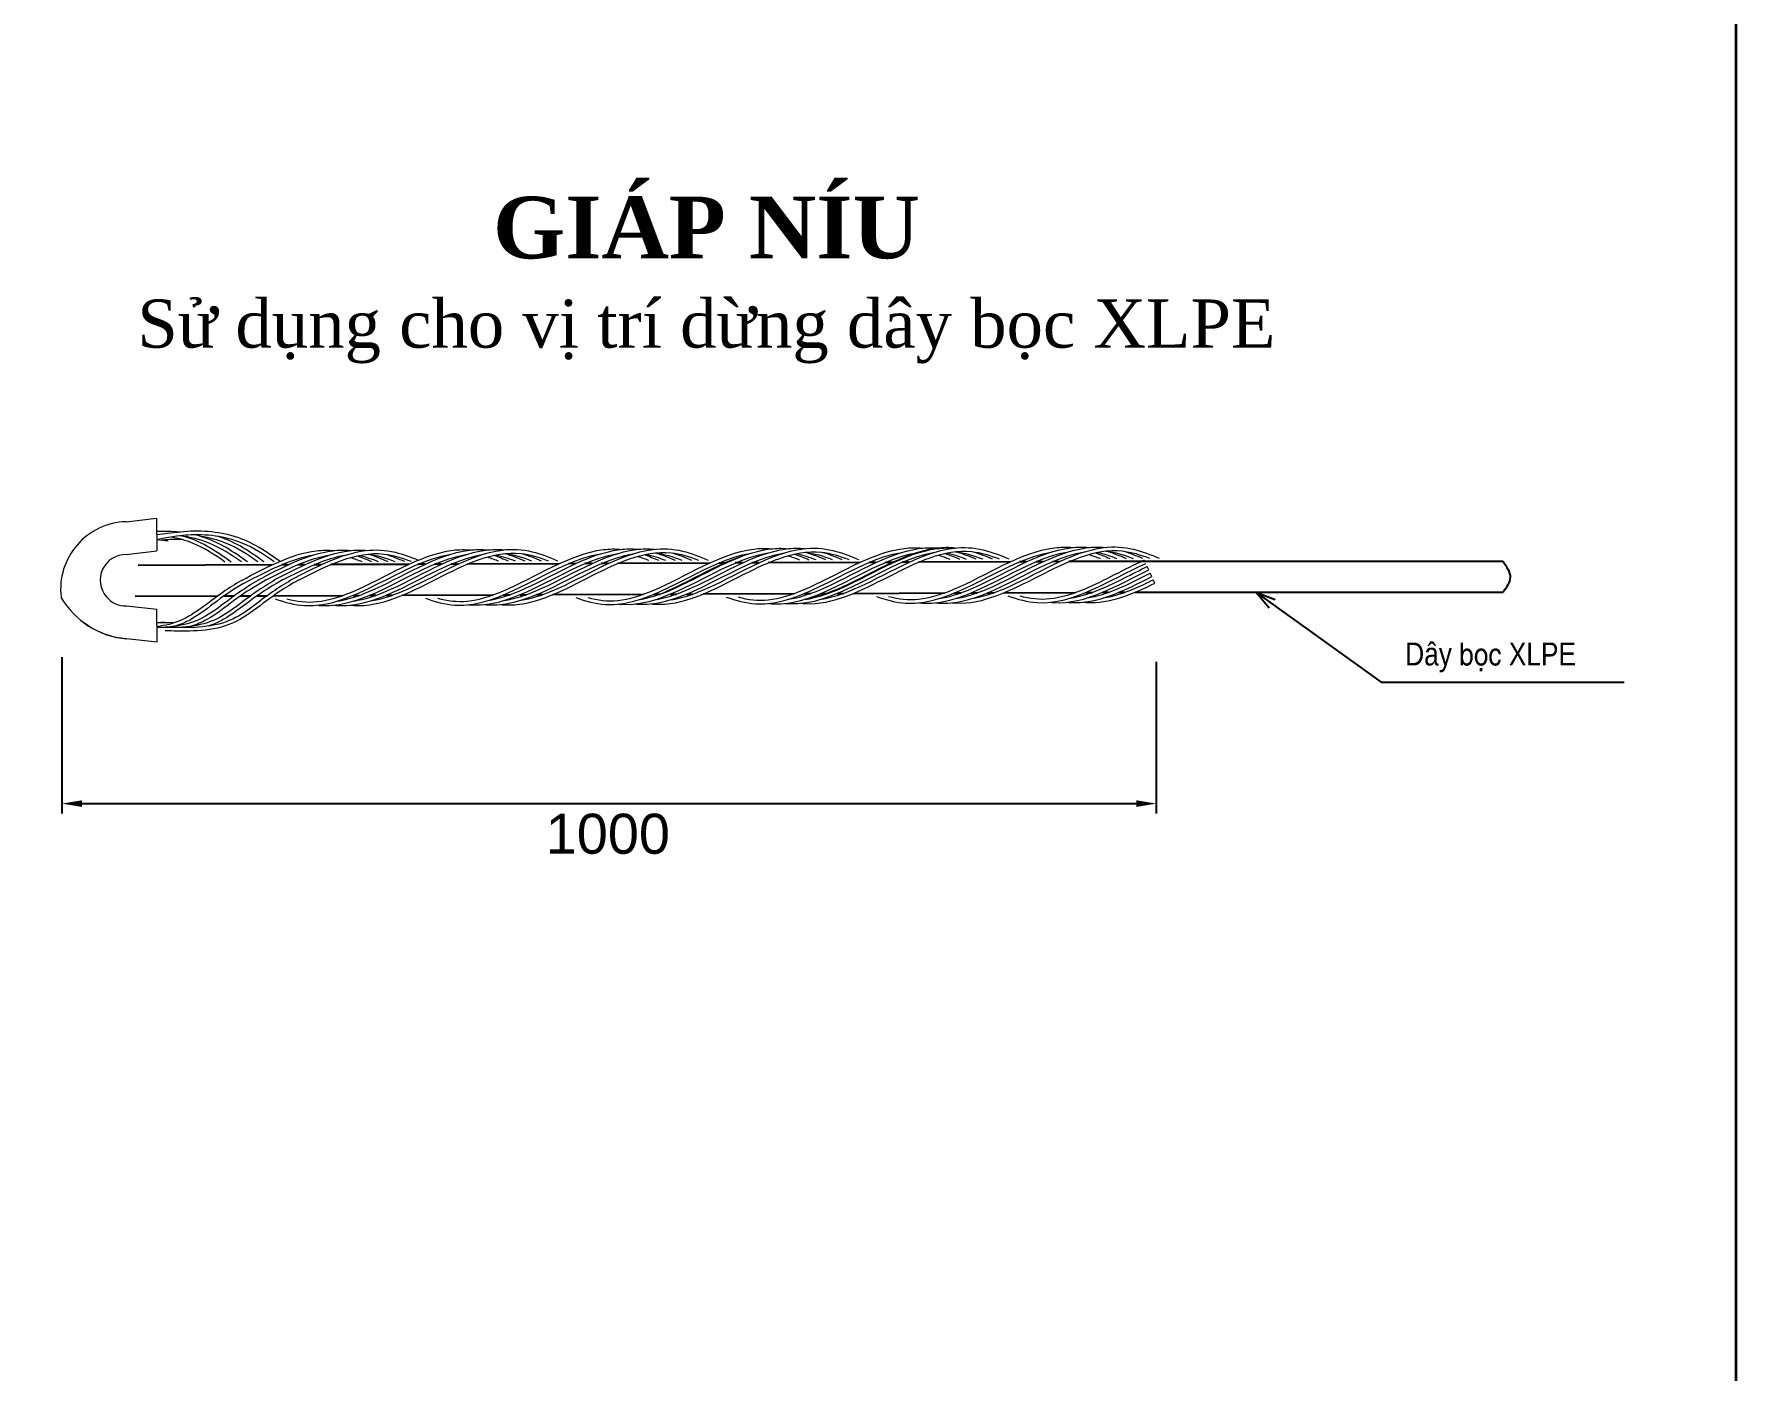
# Model space of a CAD drawing. Header units: millimetres. Extents: x -23083795 to 376618, y 113268 to 3804440.
# Drawn here: x 284347 to 287753, y 118851 to 121526 of the extents above; entities that cross this region are included whole.
import ezdxf

# ---------------------------------------------------------------- set-up
doc = ezdxf.new("R2010")
doc.units = ezdxf.units.MM
doc.header["$LTSCALE"] = 6
for name, color, linetype, lineweight in [('dim1', 2, 'Continuous', 5), ('net rat manh', 150, 'Continuous', 5), ('netlonkhungten', 32, 'Continuous', 35)]:
    doc.layers.add(name, color=color, linetype=linetype, lineweight=lineweight)
doc.layers.add('Nen', color=7, linetype='Continuous')
doc.styles.add('kich thuoc', font='arial.ttf', dxfattribs={"height": 80})
doc.styles.get("Standard").update_dxf_attribs({"font": 'VHELVCN_1.TTF', "height": 60})
doc.styles.add('WMF-VNI-HELVE-CONDENSE1', font='VHELVCN_1.TTF')
doc.styles.add('xa', font='techl___.ttf')
doc.dimstyles.new('TL 1-1', dxfattribs={"dimscale": 20, "dimtxt": 0.18, "dimasz": 2, "dimexe": 1, "dimexo": 2, "dimgap": 1, "dimtad": 2, "dimtoh": 1, "dimdec": 1, "dimzin": 0, "dimdsep": 46, "dimtxsty": 'kich thuoc', "dimcen": 2, "dimclrd": 256, "dimclre": 256, "dimclrt": 2, "dimadec": 0, "dimazin": 0, "dimtfac": 1, "dimtdec": 1, "dimtofl": 0, "dimtmove": 0, "dimatfit": 3, "dimfxl": 1, "dimtolj": 1, "dimtzin": 0, "dimarcsym": 0})
doc.dimstyles.new('xa', dxfattribs={"dimtxt": 110, "dimasz": 40, "dimexe": 10, "dimexo": 20, "dimgap": 10, "dimtad": 1, "dimtoh": 1, "dimdec": 0, "dimzin": 0, "dimdsep": 46, "dimtxsty": 'xa', "dimblk": 'OBLIQUE', "dimcen": 0.09, "dimclrd": 3, "dimclre": 3, "dimclrt": 2, "dimadec": 0, "dimazin": 0, "dimtfac": 1, "dimtdec": 0, "dimtofl": 0, "dimtmove": 0, "dimatfit": 3, "dimldrblk": 'OPEN30', "dimfxl": 1, "dimtzin": 0, "dimarcsym": 0})

# ---------------------------------------------------------------- blocks, each defined once
blk = doc.blocks.new('_Oblique')
at = {"color": 0, "lineweight": -2}
blk.add_line((-0.5, -0.5), (0.5, 0.5), dxfattribs=at)
blk = doc.blocks.new('_Open30')
at = {"color": 0, "linetype": 'ByBlock', "lineweight": -2}
for p, q in [((-1, 0.268), (0, 0)), ((0, 0), (-1, -0.268)), ((0, 0), (-1, 0))]:
    blk.add_line(p, q, dxfattribs=at)
blk = doc.blocks.new('*D235')
at = {"layer": 'Defpoints', "color": 0}
for p in [(284402.3, 120319.4), (286592.6, 120310), (286592.6, 119986.3)]:
    blk.add_point(p, dxfattribs=at)
at = {"layer": 'dim1', "lineweight": -2}
for p, q in [((284402.3, 120279.4), (284402.3, 119966.3)), ((286592.6, 120270), (286592.6, 119966.3)), ((284442.3, 119986.3), (286552.6, 119986.3))]:
    blk.add_line(p, q, dxfattribs=at)
at = {"layer": 'dim1'}
for points in [[(284442.3, 119993), (284442.3, 119979.7), (284402.3, 119986.3)], [(286552.6, 119993), (286552.6, 119979.7), (286592.6, 119986.3)]]:
    blk.add_solid(points, dxfattribs=at)
at = {"layer": 'dim1', "color": 2, "insert": (285495, 119925.5), "char_height": 80, "attachment_point": 5, "style": 'kich thuoc'}
blk.add_mtext('\\A1;1000', dxfattribs=at)

msp = doc.modelspace()

# ---------------------------------------------------------------- linework, layer by layer
at = {"layer": 'Nen', "color": 6}
for p, q in [((284823.06107, 120464.01843), (284555.31781, 120462.92137)), ((284855.64009, 120464.15192), (284841.84922, 120464.09542)), ((284888.59786, 120464.28697), (284874.36262, 120464.22864)), ((284921.55564, 120464.42201), (284907.3204, 120464.36368)), ((285096.44686, 120465.13862), (284940.27817, 120464.49872)), ((285129.40463, 120465.27366), (285115.16939, 120465.21533)), ((285162.36241, 120465.4087), (285148.12717, 120465.35037)), ((285195.32019, 120465.54375), (285181.08494, 120465.48542)), ((285397.38947, 120466.37171), (285214.04272, 120465.62046)), ((285430.34724, 120466.50676), (285416.112, 120466.44843)), ((285463.30502, 120466.6418), (285449.06977, 120466.58347)), ((285496.26279, 120466.77684), (285482.02755, 120466.71851)), ((285698.33207, 120467.60481), (285514.98532, 120466.85356)), ((285731.28985, 120467.73985), (285717.0546, 120467.68152)), ((285764.24762, 120467.8749), (285750.01238, 120467.81657)), ((285797.2054, 120468.00994), (285782.97015, 120467.95161)), ((285999.27468, 120468.83791), (285815.92793, 120468.08665)), ((286032.23245, 120468.97295), (286017.99721, 120468.91462)), ((286065.19023, 120469.10799), (286050.95499, 120469.04966)), ((286098.148, 120469.24303), (286083.91276, 120469.18471)), ((286300.21728, 120470.071), (286116.87054, 120469.31975)), ((286333.17506, 120470.20605), (286318.93982, 120470.14772)), ((286366.13283, 120470.34109), (286351.89759, 120470.28276)), ((286399.09061, 120470.47613), (286384.85537, 120470.4178)), ((287286.92269, 120470.80587), (286417.81314, 120470.55285)), ((286222.00801, 120408.0531), (286234.324, 120408.10357)), ((286254.96578, 120408.18814), (286267.28178, 120408.23861)), ((286287.92356, 120408.32319), (286431.17637, 120408.91016)), ((286451.81815, 120408.99474), (286464.13414, 120409.0452)), ((286484.77592, 120409.12978), (286497.09192, 120409.18024)), ((286517.7337, 120409.26482), (286530.04969, 120409.31529)), ((286550.69147, 120409.39986), (287286.92269, 120409.59246)), ((284548.65555, 120401.19663), (284714.23323, 120401.87507)), ((284726.90341, 120401.92699), (284747.191, 120402.01012)), ((284759.91485, 120402.06225), (284780.14878, 120402.14516)), ((284792.87263, 120402.19729), (284813.10655, 120402.2802)), ((284825.8304, 120402.33234), (284964.63803, 120402.90109)), ((284985.27981, 120402.98567), (284997.5958, 120403.03614)), ((285018.23758, 120403.12072), (285030.55358, 120403.17118)), ((285051.19536, 120403.25576), (285063.51135, 120403.30622)), ((285084.15313, 120403.3908), (285265.58063, 120404.13419)), ((285286.22241, 120404.21877), (285298.53841, 120404.26923)), ((285319.18019, 120404.35381), (285331.49618, 120404.40428)), ((285352.13796, 120404.48885), (285364.45396, 120404.53932)), ((285385.09574, 120404.6239), (285566.52324, 120405.36729)), ((285587.16502, 120405.45187), (285599.48101, 120405.50233)), ((285620.12279, 120405.58691), (285632.43879, 120405.63737)), ((285653.08057, 120405.72195), (285665.39657, 120405.77242)), ((285686.03835, 120405.85699), (285867.46585, 120406.60038)), ((285888.10763, 120406.68496), (285900.42362, 120406.73543)), ((285921.0654, 120406.82), (285933.3814, 120406.87047)), ((285954.02318, 120406.95505), (285966.33917, 120407.00551)), ((285986.98095, 120407.09009), (286168.40845, 120407.83348)), ((286189.05023, 120407.91806), (286201.36623, 120407.96852))]:
    msp.add_line(p, q, dxfattribs=at)
msp.add_open_spline([(285889.86764, 120395.46653), (285910.52536, 120398.62303), (285931.47896, 120405.49692), (286018.11701, 120441.7896), (286084.92146, 120488.60094), (286165.96189, 120498.81351), (286178.12985, 120498.99421), (286190.24361, 120497.82013)], degree=3, knots=[0.7569235392, 0.7569235392, 0.7569235392, 0.7569235392, 1.0990835284, 1.0990835284, 2.1573346384, 2.1573346384, 2.3419455524, 2.3419455524, 2.3419455524, 2.3419455524], dxfattribs=at)
msp.add_spline([(287286.92269, 120470.80587), (287300.86162, 120439.17116), (287286.92269, 120409.59246)], degree=3, dxfattribs=at)
at = {"layer": 'net rat manh', "color": 8}
for p, q in [((284530.83544, 120550.49134), (284591.78363, 120557.62109)), ((284591.78363, 120557.62109), (284592.05304, 120491.8699)), ((284531.10485, 120484.74015), (284592.05304, 120491.8699)), ((286577.71472, 120454.20697), (286574.64178, 120461.0765)), ((286583.73081, 120440.75807), (286580.67149, 120447.59715)), ((286589.73872, 120427.32747), (286586.70562, 120434.10792)), ((284531.52428, 120382.37476), (284592.52885, 120375.7447)), ((284592.79827, 120309.99352), (284592.52885, 120375.7447)), ((284531.7937, 120316.62357), (284592.79827, 120309.99352))]:
    msp.add_line(p, q, dxfattribs=at)
for centre, radius, start, end in [((284534.97527, 120415.35614), 135.19859, 91.75469559, 186.53822752), ((284530.35989, 120433.46543), 51.28013, 89.16762751, 220.69647887), ((284545.08931, 120481.88774), 166.31811, 209.58699849, 265.42672162), ((284545.10053, 120482.4085), 166.31811, 209.71711374, 210.80910721), ((284530.09638, 120431.75009), 49.9746, 219.4023138, 271.64003061), ((284545.10053, 120482.4085), 166.31811, 232.78959669, 265.41095467)]:
    msp.add_arc(centre, radius, start, end, dxfattribs=at)
for points in [[(284637.61738, 120529.46657), (284622.39257, 120531.13823), (284607.02327, 120531.51099), (284591.89354, 120530.79581)], [(284615.11567, 120511.50139), (284607.45746, 120512.79697), (284599.71536, 120513.66943), (284591.96171, 120514.15849)], [(284765.70954, 120426.89359), (284821.09152, 120455.53515), (284863.97877, 120477.36953), (284906.74916, 120484.10236)], [(284811.12938, 120433.82771), (284854.0493, 120455.67019), (284896.93654, 120477.50457), (284939.70694, 120484.2374)], [(284844.08716, 120433.96275), (284887.00707, 120455.80523), (284929.89432, 120477.63961), (284972.66471, 120484.37245)], [(284964.03296, 120482.81354), (284964.76072, 120482.65803), (284965.48845, 120482.49772), (284966.21614, 120482.33275)], [(284979.8157, 120478.73902), (284987.42751, 120476.46029), (284995.03632, 120473.76482), (285002.64326, 120470.81036)], [(284993.21284, 120482.14458), (285002.85153, 120478.79789), (285012.40843, 120474.94162), (285021.90136, 120470.88927)], [(284996.99073, 120482.94858), (285009.86984, 120480.19654), (285022.73811, 120475.94123), (285035.60104, 120470.9454)], [(285014.18307, 120485.64911), (285032.32914, 120483.67976), (285050.44927, 120478.11401), (285068.55881, 120471.08045)], [(285015.40841, 120485.77796), (285028.70951, 120481.7672), (285041.84444, 120476.58003), (285054.85913, 120471.02431)], [(285049.83271, 120485.46586), (285062.63303, 120481.5203), (285075.28075, 120476.5108), (285087.81691, 120471.15936)], [(285237.7975, 120483.93527), (285238.52526, 120483.77976), (285239.25299, 120483.61945), (285239.98068, 120483.45448)], [(285253.58024, 120479.86075), (285261.19206, 120477.58203), (285268.80086, 120474.88655), (285276.40781, 120471.9321)], [(285266.97738, 120483.26632), (285276.61607, 120479.91962), (285286.17297, 120476.06335), (285295.6659, 120472.01101)], [(285270.75528, 120484.07032), (285283.63439, 120481.31828), (285296.50266, 120477.06297), (285309.36558, 120472.06714)], [(285287.94762, 120486.77085), (285306.09368, 120484.80149), (285324.21381, 120479.23574), (285342.32336, 120472.20218)], [(285289.17296, 120486.8997), (285302.47405, 120482.88894), (285315.60898, 120477.70177), (285328.62368, 120472.14605)], [(285323.59726, 120486.5876), (285336.39758, 120482.64203), (285349.04529, 120477.63253), (285361.58145, 120472.28109)], [(285538.74011, 120485.16837), (285539.46787, 120485.01286), (285540.1956, 120484.85255), (285540.92329, 120484.68758)], [(285554.52285, 120481.09385), (285562.13466, 120478.81512), (285569.74347, 120476.11965), (285577.35041, 120473.16519)], [(285567.91999, 120484.49941), (285577.55868, 120481.15272), (285587.11558, 120477.29645), (285596.60851, 120473.2441)], [(285571.69789, 120485.30341), (285584.57699, 120482.55138), (285597.44526, 120478.29606), (285610.30819, 120473.30024)], [(285588.89022, 120488.00394), (285607.03629, 120486.03459), (285625.15642, 120480.46884), (285643.26596, 120473.43528)], [(285590.11556, 120488.1328), (285603.41666, 120484.12204), (285616.55159, 120478.93486), (285629.56628, 120473.37915)], [(285624.53986, 120487.8207), (285637.34018, 120483.87513), (285649.9879, 120478.86563), (285662.52406, 120473.51419)], [(285839.68272, 120486.40147), (285840.41048, 120486.24596), (285841.1382, 120486.08565), (285841.8659, 120485.92068)], [(285839.68272, 120486.40147), (285840.41048, 120486.24596), (285841.1382, 120486.08565), (285841.8659, 120485.92068)], [(285855.46545, 120482.32695), (285863.07727, 120480.04822), (285870.68608, 120477.35275), (285878.29302, 120474.39829)], [(285855.46545, 120482.32695), (285863.07727, 120480.04822), (285870.68608, 120477.35275), (285878.29302, 120474.39829)], [(285868.8626, 120485.73251), (285878.50129, 120482.38581), (285888.05818, 120478.52954), (285897.55111, 120474.4772)], [(285868.8626, 120485.73251), (285878.50129, 120482.38581), (285888.05818, 120478.52954), (285897.55111, 120474.4772)], [(285872.64049, 120486.53651), (285885.5196, 120483.78447), (285898.38787, 120479.52916), (285911.25079, 120474.53333)], [(285872.64049, 120486.53651), (285885.5196, 120483.78447), (285898.38787, 120479.52916), (285911.25079, 120474.53333)], [(285889.83283, 120489.23704), (285907.9789, 120487.26769), (285926.09903, 120481.70194), (285944.20857, 120474.66838)], [(285889.83283, 120489.23704), (285907.9789, 120487.26769), (285926.09903, 120481.70194), (285944.20857, 120474.66838)], [(285891.05817, 120489.36589), (285904.35927, 120485.35513), (285917.4942, 120480.16796), (285930.50889, 120474.61224)], [(285891.05817, 120489.36589), (285904.35927, 120485.35513), (285917.4942, 120480.16796), (285930.50889, 120474.61224)], [(285925.48247, 120489.05379), (285938.28279, 120485.10822), (285950.93051, 120480.09872), (285963.46667, 120474.74728)], [(285925.48247, 120489.05379), (285938.28279, 120485.10822), (285950.93051, 120480.09872), (285963.46667, 120474.74728)], [(286140.62532, 120487.63456), (286141.35308, 120487.47905), (286142.08081, 120487.31874), (286142.8085, 120487.15377)], [(286156.40806, 120483.56004), (286164.01987, 120481.28132), (286171.62868, 120478.58584), (286179.23563, 120475.63139)], [(286169.8052, 120486.96561), (286179.44389, 120483.61891), (286189.00079, 120479.76264), (286198.49372, 120475.7103)], [(286173.5831, 120487.76961), (286186.46221, 120485.01757), (286199.33047, 120480.76226), (286212.1934, 120475.76643)], [(286190.77544, 120490.47014), (286208.9215, 120488.50078), (286227.04163, 120482.93503), (286245.15118, 120475.90147)], [(286192.00078, 120490.59899), (286205.30187, 120486.58823), (286218.4368, 120481.40106), (286231.4515, 120475.84534)], [(286226.42508, 120490.28689), (286239.2254, 120486.34132), (286251.87311, 120481.33182), (286264.40927, 120475.98038)], [(286441.56793, 120488.86766), (286442.29569, 120488.71215), (286443.02342, 120488.55184), (286443.75111, 120488.38687)], [(286457.35067, 120484.79314), (286464.96248, 120482.51441), (286472.57129, 120479.81894), (286480.17823, 120476.86448)], [(286470.74781, 120488.1987), (286480.3865, 120484.85201), (286489.9434, 120480.99574), (286499.43633, 120476.94339)], [(286474.5257, 120489.0027), (286487.40481, 120486.25067), (286500.27308, 120481.99535), (286513.13601, 120476.99953)], [(286491.71804, 120491.70323), (286509.86411, 120489.73388), (286527.98424, 120484.16813), (286546.09378, 120477.13457)], [(286492.94338, 120491.83209), (286506.24448, 120487.82132), (286519.37941, 120482.63415), (286532.3941, 120477.07843)], [(286527.36768, 120491.51999), (286540.168, 120487.57442), (286552.81572, 120482.56492), (286565.35188, 120477.21348)], [(284607.69004, 120348.8662), (284602.70183, 120348.51314), (284597.6817, 120348.29733), (284592.6418, 120348.18091)]]:
    msp.add_open_spline(points, degree=3, dxfattribs=at)
for points, knots in [([(284839.75762, 120470.14295), (284812.26833, 120490.41248), (284783.19562, 120509.59871), (284714.64326, 120531.30838), (284676.00778, 120533.48522), (284632.92108, 120528.98054), (284626.19913, 120528.11807), (284591.92124, 120524.03636)], [0.5800565791, 0.5800565791, 0.5800565791, 0.5800565791, 1.090715073, 1.090715073, 1.6360726094, 1.6360726094, 1.738191819, 1.738191819, 1.738191819, 1.738191819]), ([(284827.47119, 120470.0926), (284807.00846, 120484.85075), (284755.01763, 120518.33466), (284677.58019, 120527.56862), (284628.75591, 120521.12163), (284591.9612, 120514.28441)], [0.6295801202, 0.6295801202, 0.6295801202, 0.6295801202, 1.0101514496, 1.5669532746, 1.7603112008, 1.7603112008, 1.7603112008, 1.7603112008]), ([(284644.127, 120514.54173), (284630.75257, 120515.22898), (284617.36933, 120514.79005), (284603.76448, 120513.36767), (284603.18135, 120513.30529), (284602.59885, 120513.24167)], [1.40126666809, 1.40126666809, 1.40126666809, 1.40126666809, 1.63607260944, 1.63607260944, 1.64659975934, 1.64659975934, 1.64659975934, 1.64659975934]), ([(284728.59787, 120469.68747), (284708.13513, 120484.44562), (284674.65252, 120506.00959), (284636.10807, 120516.86102), (284621.53889, 120519.54894)], [0.62958012022, 0.62958012022, 0.62958012022, 0.62958012022, 1.01015144961, 1.23325772225, 1.23325772225, 1.23325772225, 1.23325772225]), ([(284761.55564, 120469.82252), (284741.09291, 120484.58066), (284703.11586, 120509.03921), (284658.62684, 120519.71626), (284638.51135, 120522.09612)], [0.62958012022, 0.62958012022, 0.62958012022, 0.62958012022, 1.01015144961, 1.31429056928, 1.31429056928, 1.31429056928, 1.31429056928]), ([(284740.88429, 120469.73782), (284713.395, 120490.00735), (284684.32229, 120509.19359), (284648.0138, 120520.69203), (284644.82948, 120521.62039), (284641.62339, 120522.47902)], [0.58005657906, 0.58005657906, 0.58005657906, 0.58005657906, 1.09071507296, 1.09071507296, 1.13937147919, 1.13937147919, 1.13937147919, 1.13937147919]), ([(284773.84207, 120469.87286), (284746.35278, 120490.14239), (284717.28007, 120509.32863), (284678.94586, 120521.46859), (284673.69223, 120522.91665), (284668.38679, 120524.18058)], [0.58005657906, 0.58005657906, 0.58005657906, 0.58005657906, 1.09071507296, 1.09071507296, 1.17057666284, 1.17057666284, 1.17057666284, 1.17057666284]), ([(284794.51342, 120469.95756), (284774.05069, 120484.71571), (284738.49299, 120507.6161), (284697.22659, 120518.435), (284680.09948, 120521.06034)], [0.62958012022, 0.62958012022, 0.62958012022, 0.62958012022, 1.01015144961, 1.27067062875, 1.27067062875, 1.27067062875, 1.27067062875]), ([(284806.79984, 120470.0079), (284779.31056, 120490.27743), (284750.23784, 120509.46367), (284715.74889, 120520.38589), (284714.40524, 120520.79701), (284713.05725, 120521.19539)], [0.58005657906, 0.58005657906, 0.58005657906, 0.58005657906, 1.09071507296, 1.09071507296, 1.11134222978, 1.11134222978, 1.11134222978, 1.11134222978]), ([(284761.78116, 120432.86006), (284810.548, 120458.49222), (284860.38092, 120485.77405), (284923.45397, 120493.7224), (284935.62193, 120493.9031), (284947.73569, 120492.72902)], [1.37463693215, 1.37463693215, 1.37463693215, 1.37463693215, 2.15733463845, 2.15733463845, 2.34194555236, 2.34194555236, 2.34194555236, 2.34194555236]), ([(284794.52593, 120433.75968), (284843.50577, 120458.62726), (284893.3387, 120485.90909), (284956.41175, 120493.85745), (284968.57971, 120494.03814), (284980.69347, 120492.86406)], [1.37463693214, 1.37463693214, 1.37463693214, 1.37463693214, 2.15733463845, 2.15733463845, 2.34194555236, 2.34194555236, 2.34194555236, 2.34194555236]), ([(284827.48371, 120433.89472), (284876.46355, 120458.7623), (284926.29647, 120486.04413), (284989.36952, 120493.99249), (285001.53748, 120494.17318), (285013.65124, 120492.9991)], [1.37463693214, 1.37463693214, 1.37463693214, 1.37463693214, 2.15733463845, 2.15733463845, 2.34194555239, 2.34194555239, 2.34194555239, 2.34194555239]), ([(284829.06516, 120396.0622), (284848.5772, 120388.99693), (284965.58994, 120357.60005), (285083.16063, 120469.89896), (285180.51371, 120485.2241)], [0.2620572551, 0.2620572551, 0.2620572551, 0.2620572551, 0.5732504819, 2.1275887458, 2.1275887458, 2.1275887458, 2.1275887458]), ([(284852.85249, 120396.15967), (284873.06867, 120390.64873), (284892.85491, 120388.35719), (284936.21319, 120392.8608), (284959.92076, 120400.34841), (285049.37364, 120437.82022), (285116.1781, 120484.63156), (285197.21852, 120494.84414), (285209.38648, 120495.02483), (285221.50024, 120493.85075)], [0.3781307591, 0.3781307591, 0.3781307591, 0.3781307591, 0.7114249272, 0.7114249272, 1.0990835284, 1.0990835284, 2.1573346384, 2.1573346384, 2.3419455524, 2.3419455524, 2.3419455524, 2.3419455524]), ([(284860.44148, 120434.02976), (284909.42132, 120458.89735), (284959.25425, 120486.17917), (285030.00697, 120495.09531), (285050.07418, 120493.9949), (285085.18298, 120485.45856), (285100.44585, 120479.80055), (285115.53959, 120473.50458)], [1.3746369321, 1.3746369321, 1.3746369321, 1.3746369321, 2.1573346384, 2.1573346384, 2.4597235413, 2.4597235413, 2.698836029, 2.698836029, 2.698836029, 2.698836029]), ([(284877.04493, 120434.09779), (284933.77644, 120462.96917), (285008.76748, 120501.15275), (285083.31821, 120478.28355), (285101.51659, 120471.21549)], [1.444717021, 1.444717021, 1.444717021, 1.444717021, 2.3473363137, 2.6390538022, 2.6390538022, 2.6390538022, 2.6390538022]), ([(284914.35664, 120383.18407), (284916.43385, 120382.96447), (285016.07413, 120374.47563), (285116.11841, 120470.034), (285213.47148, 120485.35914)], [0.5401544033, 0.5401544033, 0.5401544033, 0.5401544033, 0.5732504819, 2.1275887458, 2.1275887458, 2.1275887458, 2.1275887458]), ([(284947.31442, 120383.31911), (284949.39163, 120383.09951), (285049.03191, 120374.61067), (285149.07618, 120470.16905), (285246.42926, 120485.49418)], [0.5401544033, 0.5401544033, 0.5401544033, 0.5401544033, 0.5732504819, 2.1275887458, 2.1275887458, 2.1275887458, 2.1275887458]), ([(284954.08205, 120391.6322), (284974.73977, 120394.7887), (284995.69336, 120401.66258), (285082.33142, 120437.95526), (285149.13587, 120484.76661), (285230.17629, 120494.97918), (285242.34425, 120495.15987), (285254.45801, 120493.98579)], [0.7569235392, 0.7569235392, 0.7569235392, 0.7569235392, 1.0990835284, 1.0990835284, 2.1573346384, 2.1573346384, 2.3419455524, 2.3419455524, 2.3419455524, 2.3419455524]), ([(284980.27219, 120383.45415), (284982.3494, 120383.23455), (285095.78282, 120373.57061), (285228.13491, 120518.96136), (285357.08276, 120479.40529), (285375.28113, 120472.33723)], [0.5401544033, 0.5401544033, 0.5401544033, 0.5401544033, 0.5732504819, 2.3473363137, 2.6390538022, 2.6390538022, 2.6390538022, 2.6390538022]), ([(284987.03983, 120391.76724), (285007.69754, 120394.92374), (285028.65114, 120401.79763), (285115.28919, 120438.09031), (285182.09365, 120484.90165), (285263.13407, 120495.11423), (285275.30203, 120495.29492), (285287.41579, 120494.12084)], [0.7569235392, 0.7569235392, 0.7569235392, 0.7569235392, 1.0990835284, 1.0990835284, 2.1573346384, 2.1573346384, 2.3419455524, 2.3419455524, 2.3419455524, 2.3419455524]), ([(285019.9976, 120391.90228), (285040.65532, 120395.05879), (285061.60891, 120401.93267), (285148.24697, 120438.22535), (285215.05142, 120485.03669), (285303.77152, 120496.21705), (285323.83873, 120495.11663), (285360.74218, 120486.14394), (285377.74086, 120479.58703), (285394.53923, 120472.41613)], [0.7569235392, 0.7569235392, 0.7569235392, 0.7569235392, 1.0990835284, 1.0990835284, 2.1573346384, 2.1573346384, 2.4597235413, 2.4597235413, 2.7265158318, 2.7265158318, 2.7265158318, 2.7265158318]), ([(285130.00777, 120397.2953), (285149.51981, 120390.23003), (285266.53255, 120358.83314), (285384.10324, 120471.13206), (285481.45632, 120486.45719)], [0.2620572551, 0.2620572551, 0.2620572551, 0.2620572551, 0.5732504819, 2.1275887458, 2.1275887458, 2.1275887458, 2.1275887458]), ([(285153.79509, 120397.39277), (285174.01128, 120391.88182), (285193.79751, 120389.59029), (285237.1558, 120394.0939), (285260.86337, 120401.58151), (285350.31625, 120439.05332), (285417.1207, 120485.86466), (285498.16112, 120496.07724), (285510.32908, 120496.25793), (285522.44285, 120495.08385)], [0.3781307591, 0.3781307591, 0.3781307591, 0.3781307591, 0.7114249272, 0.7114249272, 1.0990835284, 1.0990835284, 2.1573346384, 2.1573346384, 2.3419455524, 2.3419455524, 2.3419455524, 2.3419455524]), ([(285215.29925, 120384.41716), (285217.37646, 120384.19756), (285317.01674, 120375.70873), (285417.06101, 120471.2671), (285514.41409, 120486.59224)], [0.5401544033, 0.5401544033, 0.5401544033, 0.5401544033, 0.5732504819, 2.1275887458, 2.1275887458, 2.1275887458, 2.1275887458]), ([(285248.25702, 120384.5522), (285250.33423, 120384.33261), (285349.97451, 120375.84377), (285450.01879, 120471.40214), (285547.37187, 120486.72728)], [0.5401544033, 0.5401544033, 0.5401544033, 0.5401544033, 0.5732504819, 2.1275887458, 2.1275887458, 2.1275887458, 2.1275887458]), ([(285255.02466, 120392.86529), (285275.68237, 120396.0218), (285296.63597, 120402.89568), (285383.27402, 120439.18836), (285450.07848, 120485.9997), (285531.1189, 120496.21228), (285543.28686, 120496.39297), (285555.40062, 120495.21889)], [0.7569235392, 0.7569235392, 0.7569235392, 0.7569235392, 1.0990835284, 1.0990835284, 2.1573346384, 2.1573346384, 2.3419455524, 2.3419455524, 2.3419455524, 2.3419455524]), ([(285281.2148, 120384.68725), (285283.29201, 120384.46765), (285396.72543, 120374.80371), (285529.07752, 120520.19445), (285658.02537, 120480.63838), (285676.22374, 120473.57032)], [0.5401544033, 0.5401544033, 0.5401544033, 0.5401544033, 0.5732504819, 2.3473363137, 2.6390538022, 2.6390538022, 2.6390538022, 2.6390538022]), ([(285287.98243, 120393.00033), (285308.64015, 120396.15684), (285329.59375, 120403.03072), (285416.2318, 120439.3234), (285483.03625, 120486.13475), (285564.07667, 120496.34732), (285576.24464, 120496.52801), (285588.3584, 120495.35393)], [0.7569235392, 0.7569235392, 0.7569235392, 0.7569235392, 1.0990835284, 1.0990835284, 2.1573346384, 2.1573346384, 2.3419455524, 2.3419455524, 2.3419455524, 2.3419455524]), ([(285320.94021, 120393.13538), (285341.59792, 120396.29188), (285362.55152, 120403.16577), (285449.18957, 120439.45845), (285515.99403, 120486.26979), (285604.71412, 120497.45014), (285624.78134, 120496.34973), (285661.68478, 120487.37704), (285678.68346, 120480.82013), (285695.48183, 120473.64923)], [0.7569235392, 0.7569235392, 0.7569235392, 0.7569235392, 1.0990835284, 1.0990835284, 2.1573346384, 2.1573346384, 2.4597235413, 2.4597235413, 2.7265158318, 2.7265158318, 2.7265158318, 2.7265158318]), ([(285430.95037, 120398.5284), (285450.46242, 120391.46312), (285567.47516, 120360.06624), (285685.04584, 120472.36515), (285782.39892, 120487.69029)], [0.2620572551, 0.2620572551, 0.2620572551, 0.2620572551, 0.5732504819, 2.1275887458, 2.1275887458, 2.1275887458, 2.1275887458]), ([(285430.95037, 120398.5284), (285450.46242, 120391.46312), (285567.47516, 120360.06624), (285685.04584, 120472.36515), (285782.39892, 120487.69029)], [0.2620572551, 0.2620572551, 0.2620572551, 0.2620572551, 0.5732504819, 2.1275887458, 2.1275887458, 2.1275887458, 2.1275887458]), ([(285454.7377, 120398.62586), (285474.95388, 120393.11492), (285494.74012, 120390.82338), (285538.0984, 120395.32699), (285561.80598, 120402.8146), (285651.25885, 120440.28642), (285718.06331, 120487.09776), (285799.10373, 120497.31033), (285811.27169, 120497.49102), (285823.38545, 120496.31694)], [0.3781307591, 0.3781307591, 0.3781307591, 0.3781307591, 0.7114249272, 0.7114249272, 1.0990835284, 1.0990835284, 2.1573346384, 2.1573346384, 2.3419455524, 2.3419455524, 2.3419455524, 2.3419455524]), ([(285454.7377, 120398.62586), (285474.95388, 120393.11492), (285494.74012, 120390.82338), (285538.0984, 120395.32699), (285561.80598, 120402.8146), (285651.25885, 120440.28642), (285718.06331, 120487.09776), (285799.10373, 120497.31033), (285811.27169, 120497.49102), (285823.38545, 120496.31694)], [0.3781307591, 0.3781307591, 0.3781307591, 0.3781307591, 0.7114249272, 0.7114249272, 1.0990835284, 1.0990835284, 2.1573346384, 2.1573346384, 2.3419455524, 2.3419455524, 2.3419455524, 2.3419455524]), ([(285516.24185, 120385.65026), (285518.31907, 120385.43066), (285617.95934, 120376.94182), (285718.00362, 120472.5002), (285815.3567, 120487.82533)], [0.5401544033, 0.5401544033, 0.5401544033, 0.5401544033, 0.5732504819, 2.1275887458, 2.1275887458, 2.1275887458, 2.1275887458]), ([(285516.24185, 120385.65026), (285518.31907, 120385.43066), (285617.95934, 120376.94182), (285718.00362, 120472.5002), (285815.3567, 120487.82533)], [0.5401544033, 0.5401544033, 0.5401544033, 0.5401544033, 0.5732504819, 2.1275887458, 2.1275887458, 2.1275887458, 2.1275887458]), ([(285549.19963, 120385.7853), (285551.27684, 120385.5657), (285650.91712, 120377.07687), (285750.96139, 120472.63524), (285848.31447, 120487.96038)], [0.5401544033, 0.5401544033, 0.5401544033, 0.5401544033, 0.5732504819, 2.1275887458, 2.1275887458, 2.1275887458, 2.1275887458]), ([(285549.19963, 120385.7853), (285551.27684, 120385.5657), (285650.91712, 120377.07687), (285750.96139, 120472.63524), (285848.31447, 120487.96038)], [0.5401544033, 0.5401544033, 0.5401544033, 0.5401544033, 0.5732504819, 2.1275887458, 2.1275887458, 2.1275887458, 2.1275887458]), ([(285555.96726, 120394.09839), (285576.62498, 120397.25489), (285597.57858, 120404.12878), (285682.5597, 120443.66322), (285751.02108, 120487.2328), (285832.0615, 120497.44538), (285844.22947, 120497.62607), (285856.34323, 120496.45199)], [0.7569235392, 0.7569235392, 0.7569235392, 0.7569235392, 1.0990835284, 1.0990835284, 2.1573346384, 2.1573346384, 2.3419455524, 2.3419455524, 2.3419455524, 2.3419455524]), ([(285555.96726, 120394.09839), (285576.62498, 120397.25489), (285597.57858, 120404.12878), (285684.21663, 120440.42146), (285751.02108, 120487.2328), (285832.0615, 120497.44538), (285844.22947, 120497.62607), (285856.34323, 120496.45199)], [0.7569235392, 0.7569235392, 0.7569235392, 0.7569235392, 1.0990835284, 1.0990835284, 2.1573346384, 2.1573346384, 2.3419455524, 2.3419455524, 2.3419455524, 2.3419455524]), ([(285582.1574, 120385.92034), (285584.23462, 120385.70075), (285697.66804, 120376.0368), (285830.02012, 120521.42755), (285958.96797, 120481.87148), (285977.16634, 120474.80342)], [0.5401544033, 0.5401544033, 0.5401544033, 0.5401544033, 0.5732504819, 2.3473363137, 2.6390538022, 2.6390538022, 2.6390538022, 2.6390538022]), ([(285582.1574, 120385.92034), (285584.23462, 120385.70075), (285697.66804, 120376.0368), (285830.02012, 120521.42755), (285958.96797, 120481.87148), (285977.16634, 120474.80342)], [0.5401544033, 0.5401544033, 0.5401544033, 0.5401544033, 0.5732504819, 2.3473363137, 2.6390538022, 2.6390538022, 2.6390538022, 2.6390538022]), ([(285588.92504, 120394.23343), (285609.58275, 120397.38994), (285630.53635, 120404.26382), (285717.17441, 120440.5565), (285783.97886, 120487.36784), (285865.01928, 120497.58042), (285877.18724, 120497.76111), (285889.301, 120496.58703)], [0.7569235392, 0.7569235392, 0.7569235392, 0.7569235392, 1.0990835284, 1.0990835284, 2.1573346384, 2.1573346384, 2.3419455524, 2.3419455524, 2.3419455524, 2.3419455524]), ([(285588.92504, 120394.23343), (285609.58275, 120397.38994), (285630.53635, 120404.26382), (285717.17441, 120440.5565), (285783.97886, 120487.36784), (285865.01928, 120497.58042), (285877.18724, 120497.76111), (285889.301, 120496.58703)], [0.7569235392, 0.7569235392, 0.7569235392, 0.7569235392, 1.0990835284, 1.0990835284, 2.1573346384, 2.1573346384, 2.3419455524, 2.3419455524, 2.3419455524, 2.3419455524]), ([(285621.88281, 120394.36847), (285642.54053, 120397.52498), (285663.49413, 120404.39886), (285750.13218, 120440.69154), (285816.93663, 120487.50289), (285905.65673, 120498.68324), (285925.72394, 120497.58283), (285962.62739, 120488.61013), (285979.62607, 120482.05322), (285996.42444, 120474.88233)], [0.7569235392, 0.7569235392, 0.7569235392, 0.7569235392, 1.0990835284, 1.0990835284, 2.1573346384, 2.1573346384, 2.4597235413, 2.4597235413, 2.7265158318, 2.7265158318, 2.7265158318, 2.7265158318]), ([(285621.88281, 120394.36847), (285642.54053, 120397.52498), (285663.49413, 120404.39886), (285750.13218, 120440.69154), (285816.93663, 120487.50289), (285905.65673, 120498.68324), (285925.72394, 120497.58283), (285962.62739, 120488.61013), (285979.62607, 120482.05322), (285996.42444, 120474.88233)], [0.7569235392, 0.7569235392, 0.7569235392, 0.7569235392, 1.0990835284, 1.0990835284, 2.1573346384, 2.1573346384, 2.4597235413, 2.4597235413, 2.7265158318, 2.7265158318, 2.7265158318, 2.7265158318]), ([(285731.89298, 120399.76149), (285751.40502, 120392.69622), (285868.41776, 120361.29933), (285985.98845, 120473.59825), (286083.34153, 120488.92339)], [0.2620572551, 0.2620572551, 0.2620572551, 0.2620572551, 0.5732504819, 2.1275887458, 2.1275887458, 2.1275887458, 2.1275887458]), ([(285755.68031, 120399.85896), (285775.89649, 120394.34801), (285795.68273, 120392.05648), (285839.04101, 120396.56009), (285862.74858, 120404.0477), (285952.20146, 120441.51951), (286019.00591, 120488.33085), (286100.04633, 120498.54343), (286112.2143, 120498.72412), (286124.32806, 120497.55004)], [0.3781307591, 0.3781307591, 0.3781307591, 0.3781307591, 0.7114249272, 0.7114249272, 1.0990835284, 1.0990835284, 2.1573346384, 2.1573346384, 2.3419455524, 2.3419455524, 2.3419455524, 2.3419455524]), ([(285817.18446, 120386.88335), (285819.26167, 120386.66376), (285918.90195, 120378.17492), (286018.94622, 120473.73329), (286116.2993, 120489.05843)], [0.5401544033, 0.5401544033, 0.5401544033, 0.5401544033, 0.5732504819, 2.1275887458, 2.1275887458, 2.1275887458, 2.1275887458]), ([(285850.14223, 120387.0184), (285852.21945, 120386.7988), (285951.85972, 120378.30996), (286051.904, 120473.86833), (286149.25708, 120489.19347)], [0.5401544033, 0.5401544033, 0.5401544033, 0.5401544033, 0.5732504819, 2.1275887458, 2.1275887458, 2.1275887458, 2.1275887458]), ([(285856.90987, 120395.33148), (285877.56759, 120398.48799), (285898.52118, 120405.36187), (285985.15924, 120441.65455), (286051.96369, 120488.4659), (286133.00411, 120498.67847), (286145.17207, 120498.85916), (286157.28583, 120497.68508)], [0.7569235392, 0.7569235392, 0.7569235392, 0.7569235392, 1.0990835284, 1.0990835284, 2.1573346384, 2.1573346384, 2.3419455524, 2.3419455524, 2.3419455524, 2.3419455524]), ([(285883.10001, 120387.15344), (285885.17722, 120386.93384), (285998.61064, 120377.2699), (286130.96273, 120522.66064), (286259.91058, 120483.10457), (286278.10895, 120476.03651)], [0.5401544033, 0.5401544033, 0.5401544033, 0.5401544033, 0.5732504819, 2.3473363137, 2.6390538022, 2.6390538022, 2.6390538022, 2.6390538022]), ([(285922.82542, 120395.60157), (285943.48314, 120398.75807), (285964.43673, 120405.63196), (286051.07479, 120441.92464), (286117.87924, 120488.73598), (286206.59934, 120499.91634), (286226.66655, 120498.81592), (286263.56999, 120489.84323), (286280.56867, 120483.28632), (286297.36705, 120476.11542)], [0.7569235392, 0.7569235392, 0.7569235392, 0.7569235392, 1.0990835284, 1.0990835284, 2.1573346384, 2.1573346384, 2.4597235413, 2.4597235413, 2.7265158318, 2.7265158318, 2.7265158318, 2.7265158318]), ([(286032.83558, 120400.99459), (286052.34763, 120393.92931), (286169.36037, 120362.53243), (286286.93106, 120474.83135), (286384.28413, 120490.15648)], [0.2620572551, 0.2620572551, 0.2620572551, 0.2620572551, 0.5732504819, 2.1275887458, 2.1275887458, 2.1275887458, 2.1275887458]), ([(286056.62291, 120401.09206), (286076.8391, 120395.58111), (286096.62533, 120393.28958), (286139.98361, 120397.79319), (286163.69119, 120405.2808), (286253.14407, 120442.75261), (286319.94852, 120489.56395), (286400.98894, 120499.77653), (286413.1569, 120499.95722), (286425.27066, 120498.78314)], [0.3781307591, 0.3781307591, 0.3781307591, 0.3781307591, 0.7114249272, 0.7114249272, 1.0990835284, 1.0990835284, 2.1573346384, 2.1573346384, 2.3419455524, 2.3419455524, 2.3419455524, 2.3419455524]), ([(286118.12706, 120388.11645), (286120.20428, 120387.89685), (286219.84456, 120379.40802), (286319.88883, 120474.96639), (286417.24191, 120490.29153)], [0.5401544033, 0.5401544033, 0.5401544033, 0.5401544033, 0.5732504819, 2.1275887458, 2.1275887458, 2.1275887458, 2.1275887458]), ([(286151.08484, 120388.25149), (286153.16205, 120388.0319), (286252.80233, 120379.54306), (286352.84661, 120475.10143), (286450.19968, 120490.42657)], [0.5401544033, 0.5401544033, 0.5401544033, 0.5401544033, 0.5732504819, 2.1275887458, 2.1275887458, 2.1275887458, 2.1275887458]), ([(286157.85248, 120396.56458), (286178.51019, 120399.72109), (286199.46379, 120406.59497), (286286.10184, 120442.88765), (286352.9063, 120489.69899), (286433.94672, 120499.91157), (286446.11468, 120500.09226), (286458.22844, 120498.91818)], [0.7569235392, 0.7569235392, 0.7569235392, 0.7569235392, 1.0990835284, 1.0990835284, 2.1573346384, 2.1573346384, 2.3419455524, 2.3419455524, 2.3419455524, 2.3419455524]), ([(286184.04262, 120388.38654), (286186.11983, 120388.16694), (286299.55325, 120378.503), (286431.90534, 120523.89374), (286560.85318, 120484.33767), (286579.05156, 120477.26961)], [0.5401544033, 0.5401544033, 0.5401544033, 0.5401544033, 0.5732504819, 2.3473363137, 2.6390538022, 2.6390538022, 2.6390538022, 2.6390538022]), ([(286190.81025, 120396.69962), (286211.46797, 120399.85613), (286232.42156, 120406.73001), (286319.05962, 120443.02269), (286385.86407, 120489.83404), (286466.90449, 120500.04661), (286479.07245, 120500.2273), (286491.18621, 120499.05322)], [0.7569235392, 0.7569235392, 0.7569235392, 0.7569235392, 1.0990835284, 1.0990835284, 2.1573346384, 2.1573346384, 2.3419455524, 2.3419455524, 2.3419455524, 2.3419455524]), ([(286223.76803, 120396.83467), (286244.42574, 120399.99117), (286265.37934, 120406.86506), (286352.01739, 120443.15774), (286418.82185, 120489.96908), (286507.54194, 120501.14943), (286527.60915, 120500.04902), (286564.5126, 120491.07633), (286581.51128, 120484.51942), (286598.30965, 120477.34852)], [0.7569235392, 0.7569235392, 0.7569235392, 0.7569235392, 1.0990835284, 1.0990835284, 2.1573346384, 2.1573346384, 2.4597235413, 2.4597235413, 2.7265158318, 2.7265158318, 2.7265158318, 2.7265158318]), ([(286295.6035, 120402.07127), (286315.11554, 120395.00599), (286407.10878, 120370.32235), (286499.44688, 120434.45437), (286571.99889, 120466.98462)], [0.2620572551, 0.2620572551, 0.2620572551, 0.2620572551, 0.5732504819, 1.7287033854, 1.7287033854, 1.7287033854, 1.7287033854]), ([(286319.39083, 120402.16873), (286339.60701, 120396.65779), (286359.39325, 120394.36625), (286402.75153, 120398.86986), (286426.4591, 120406.35748), (286489.40455, 120432.72532), (286528.8397, 120455.91262), (286568.92959, 120473.84602)], [0.3781307591, 0.3781307591, 0.3781307591, 0.3781307591, 0.7114249272, 0.7114249272, 1.0990835284, 1.0990835284, 1.728870503, 1.728870503, 1.728870503, 1.728870503]), ([(286380.89498, 120389.19313), (286382.97219, 120388.97353), (286448.5006, 120383.39085), (286514.20375, 120422.80893), (286577.71472, 120454.20697)], [0.5401544033, 0.5401544033, 0.5401544033, 0.5401544033, 0.5732504819, 1.5841303375, 1.5841303375, 1.5841303375, 1.5841303375]), ([(286420.62039, 120397.64126), (286441.27811, 120400.79776), (286462.2317, 120407.67165), (286513.50366, 120429.14947), (286543.88965, 120445.85868), (286574.64178, 120461.0765)], [0.7569235392, 0.7569235392, 0.7569235392, 0.7569235392, 1.09908352843, 1.09908352843, 1.58567965314, 1.58567965314, 1.58567965314, 1.58567965314]), ([(286453.57816, 120397.7763), (286474.23588, 120400.93281), (286495.18948, 120407.80669), (286537.64458, 120425.59113), (286559.07265, 120436.55768), (286580.67149, 120447.59715)], [0.75692353918, 0.75692353918, 0.75692353918, 0.75692353918, 1.09908352843, 1.09908352843, 1.4431647395, 1.4431647395, 1.4431647395, 1.4431647395]), ([(284761.78116, 120432.86006), (284749.33992, 120425.33179), (284707.88887, 120400.24949), (284657.37702, 120353.98674), (284609.14243, 120342.64806), (284592.67303, 120340.5574)], [0, 0, 0, 0, 0.22191842947, 0.73937611353, 0.99307623855, 0.99307623855, 0.99307623855, 0.99307623855]), ([(284827.69671, 120433.13014), (284815.25547, 120425.60187), (284773.80442, 120400.51957), (284706.65228, 120339.01633), (284632.51068, 120337.72248), (284592.68052, 120338.72889)], [0, 0, 0, 0, 0.2219184295, 0.7393761135, 1.3202287524, 1.3202287524, 1.3202287524, 1.3202287524]), ([(284794.73893, 120432.9951), (284782.2977, 120425.46683), (284740.84665, 120400.38453), (284681.90307, 120346.39934), (284620.9466, 120339.04441), (284592.68183, 120338.40942)], [0, 0, 0, 0, 0.2219184295, 0.7393761135, 1.1588461427, 1.1588461427, 1.1588461427, 1.1588461427]), ([(284877.04493, 120434.09779), (284846.37022, 120416.58915), (284829.00051, 120405.12508), (284794.60194, 120379.1358), (284777.27828, 120365.43383), (284739.6461, 120344.33124), (284719.07095, 120337.81613), (284676.65599, 120331.46253), (284654.72343, 120331.13713), (284624.80178, 120331.66552), (284616.84709, 120331.90107), (284608.92078, 120332.13561)], [0, 0, 0, 0, 0.3239190495, 0.3239190495, 0.647838099, 0.647838099, 0.966960769, 0.966960769, 1.2860834391, 1.2860834391, 1.4015379903, 1.4015379903, 1.4015379903, 1.4015379903]), ([(284765.70954, 120426.89359), (284747.49689, 120416.18402), (284730.12719, 120404.71995), (284695.72862, 120378.73068), (284678.40496, 120365.0287), (284649.65695, 120348.90799), (284639.34326, 120344.50513), (284628.69008, 120341.10088)], [0, 0, 0, 0, 0.32391904949, 0.32391904949, 0.64783809897, 0.64783809897, 0.81515198781, 0.81515198781, 0.81515198781, 0.81515198781]), ([(284811.12938, 120433.82771), (284780.45467, 120416.31906), (284763.08496, 120404.855), (284728.68639, 120378.86572), (284711.36273, 120365.16374), (284682.61472, 120349.04303), (284672.30104, 120344.64017), (284661.64785, 120341.23592)], [0, 0, 0, 0, 0.32391904949, 0.32391904949, 0.64783809897, 0.64783809897, 0.81515198781, 0.81515198781, 0.81515198781, 0.81515198781]), ([(284844.08716, 120433.96275), (284813.41244, 120416.4541), (284796.04274, 120404.99004), (284761.64417, 120379.00076), (284744.32051, 120365.29879), (284715.5725, 120349.17808), (284705.25881, 120344.77522), (284694.60563, 120341.37096)], [0, 0, 0, 0, 0.32391904949, 0.32391904949, 0.64783809897, 0.64783809897, 0.81515198781, 0.81515198781, 0.81515198781, 0.81515198781]), ([(286413.85275, 120389.32817), (286415.92997, 120389.10857), (286472.48822, 120384.2901), (286529.17664, 120412.99538), (286583.73081, 120440.75807)], [0.54015440331, 0.54015440331, 0.54015440331, 0.54015440331, 0.57325048185, 1.44122086403, 1.44122086403, 1.44122086403, 1.44122086403]), ([(286446.81053, 120389.46321), (286448.88774, 120389.24362), (286496.47593, 120385.18935), (286544.15627, 120404.86842), (286589.73872, 120427.32747)], [0.54015440331, 0.54015440331, 0.54015440331, 0.54015440331, 0.57325048185, 1.29831286909, 1.29831286909, 1.29831286909, 1.29831286909]), ([(286486.53594, 120397.91134), (286507.19366, 120401.06785), (286528.14725, 120407.94173), (286561.72885, 120422.00907), (286574.19031, 120427.906), (286586.70562, 120434.10792)], [0.75692353918, 0.75692353918, 0.75692353918, 0.75692353918, 1.09908352843, 1.09908352843, 1.29973403308, 1.29973403308, 1.29973403308, 1.29973403308]), ([(284624.67799, 120348.42755), (284616.01549, 120348.11725), (284607.28333, 120348.13614), (284596.57617, 120348.32522), (284594.60834, 120348.36696), (284592.64084, 120348.4136)], [1.1337624659, 1.1337624659, 1.1337624659, 1.1337624659, 1.28608343912, 1.28608343912, 1.32037319974, 1.32037319974, 1.32037319974, 1.32037319974])]:
    msp.add_open_spline(points, degree=3, knots=knots, dxfattribs=at)
msp.add_spline([(284860.65448, 120433.26519), (284823.67701, 120409.83701), (284738.77756, 120353.1747), (284609.13409, 120339.34468)], degree=3, dxfattribs=at)
at = {"layer": 'netlonkhungten'}
msp.add_lwpolyline([(269891.2316, 127418.98101), (287752.76092, 127418.98101), (287752.76092, 114480.26342), (269891.2316, 114480.26342)], close=True, dxfattribs=at)

# ---------------------------------------------------------------- texts
at = {"color": 7, "style": 'WMF-VNI-HELVE-CONDENSE1'}
msp.add_text('Daây boïc XLPE', height=45.927, dxfattribs=at).set_placement((287090.83626, 120262.7815))
at = {"insert": (285692.14793, 121033.91012), "char_height": 123.4285714, "width": 3475.8857143, "attachment_point": 5}
msp.add_mtext('{\\fVNI-Times|b1|i0|c0|p2;GIAÙP NÍU\\P\\fVNI-Times|b0|i0|c0|p2;\\H0.7813x;Söû duïng cho vò trí döøng daây boïc XLPE}', dxfattribs=at)

# ---------------------------------------------------------------- dimensions: what is measured, and where the dimension line sits
at = {"layer": 'dim1'}
dim = msp.add_linear_dim(base=(286592.61576, 119986.33941), p1=(284402.33019, 120319.44017), p2=(286592.61576, 120309.99352), text='1000', dimstyle='TL 1-1', dxfattribs=at)
dim.commit()
dim.dimension.update_dxf_attribs({"geometry": '*D235', "text_midpoint": (285494.96457, 119986.33941), "dimtype": 160})

# ---------------------------------------------------------------- leaders
at = {"layer": 'Nen', "color": 6}
msp.add_leader([(286792.0328, 120409.463), (287042.7384, 120229.09392), (287529.07401, 120229.09392)], dimstyle='xa', override={"dimgap": 10, "dimtad": 0}, dxfattribs=at)

doc.saveas('drawing.dxf')
